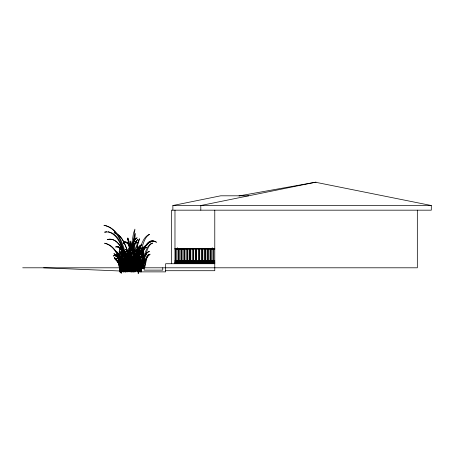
<?xml version="1.0" encoding="UTF-8"?>
<svg xmlns="http://www.w3.org/2000/svg" width="454" height="454" viewBox="0 0 454 454"><rect width="100%" height="100%" fill="white"/><g stroke="black" fill="none" stroke-linecap="round" stroke-linejoin="round"><path stroke-width="0.68" d="M136.597 259.495L137.136 251.891M130.656 264.16L130.752 258.587M129.611 256.079L129.594 265.091L129.872 271.77L130.173 271.759C124.975 256.192 123.874 229.355 103.943 225.269C119.487 228.362 122.591 247.595 126.853 260.187M129.64 254.711L130.315 247.26M137.789 267.395L137.817 266.095M130.69 251.21C129.464 247.595 135.615 237.607 130.451 246.607M138.169 262.673L137.522 271.798L132.125 241.846L133.363 245.103L135.911 256.158L137.363 266.231L137.59 271.798L135.014 265.528L126.371 250.551L128.851 253.644M125.378 264.188L125.474 261.163M124.782 264.052L124.89 261.039M137 261.862L136.983 266.436M137.046 260.562C137.766 256.311 136.2 240.075 138.243 256.152M130.065 269.074L130.139 271.798L131.007 264.427M124.192 270.192C123.25 277.031 124.549 263.944 125.242 263.791L126.087 263.399L125.525 263.797C122.972 282.354 123.698 263.303 118.959 258.905M138.232 261.356L138.317 259.376M132.579 251.709L132.829 248.673L133.067 249.371M127.653 265.476L127.443 271.793L126.791 267.843M130.377 269.954L130.009 271.793L129.657 266.288M135.377 267.769L135.037 271.798L134.696 267.673M137.477 264.359L139.003 249.649L140.042 245.909L137.534 271.798L139.56 268.637M123.88 265.868L123.914 271.804L122.881 267.27M130.394 268.967L130.139 271.798L128.805 267.463M130.519 266.912L130.604 265.539M149.338 242.413L153.185 241.148L150.824 241.738L148.22 243.253L145.428 246.352L144.02 248.86L141.205 256.215L137.579 271.798L133.414 254.904M130.116 268.899L130.15 271.787L129.918 270.924M122.864 265.675L122.676 271.798L123.25 266.504M141.62 264.818L140.99 271.776L141.432 270.011M142.284 263.802L142.76 258.967M121.434 262.883L120.946 267.559M131.019 261.618L129.872 271.764L130.281 271.759L131.263 265.471M131.416 257.724L131.881 254.512M142.068 260.596L143.674 252.668L143.311 254.495M125.242 266.6L125.701 262.526M128.119 265.079L127.341 271.759L127.705 271.787L127.058 267.502M132.506 250.659L133.056 246.006M133.215 244.695L134.917 229.122L133.504 233.243L131.2 247.072M142.828 258.275L143.214 255.034M121.564 261.612L122.171 257.31M131.07 265.55L130.009 271.798L129.782 264.341M135.933 267.724L137.522 271.798L137.681 271.333M128.726 265.613L128.913 264.245M132.454 251.652L132.716 249.802M131.427 263.019L131.7 261.118M131.978 259.166L132.171 257.798M141.727 267.939L142.119 265.181M131.405 263.382L132.262 257.452M127.966 262.003L128.374 259.2M129.918 251.896L130.105 250.585M132.897 252.702L133.073 251.527M126.422 262.395L125.105 271.793L130.077 251.34C126.064 257.146 126.223 264.881 125.049 271.611L125.276 271.867L127.018 262.798L129.299 254.898L128.754 255.891M141.33 271.129L141.296 271.611M122.325 264.79L121.354 271.798L121.258 267.264M125.656 269.273L125.105 271.793L121.36 266.072L114.822 258.735L121.604 265.959L125.191 271.798L124.617 270.158M130.724 256.039L130.911 254.756M144.395 267.775C145.218 263.297 145.473 258.235 148.35 254.518L147.13 256.862L144.661 267.809M130.973 266.163L130.116 271.736L128.681 266.322M141.756 268.354C142.692 263.547 142.823 258.122 145.683 253.979L142.176 268.331M141.415 269.097L141.115 271.787L139.213 261.555M141.625 267.792L143.067 260.176M132.33 251.805L133.079 247.589L134.48 243.548L133.811 246.159M122.506 265.119L121.354 271.798L120.991 269.148M134.759 265.533L133.794 271.798L135.411 266.453L134.81 271.759L135.167 271.77L136.104 266.424M120.73 269.012C119.323 282.921 120.917 255.574 121.933 255.653M128.278 263.746L128.516 262.378M128.885 260.329C131.11 252.912 129.492 242.283 137.114 237.782C135.23 238.815 133.431 241.738 132.829 244.133M127.285 258.093L128.124 253.735M136.506 255.523L136.972 252.952M128.272 253.043L128.613 248.117L126.462 257.821M131.683 249.632L132.596 244.757M129.952 260.131L128.771 266.26M122.711 262.792L123.096 260.8M137.806 270.885L138.708 266.623M132.806 254.212L133.578 250.421M132.727 264.841L131.49 271.81L132.909 267.894M132.403 251.97L133.277 248.207M137.8 267.678L138.442 264.568M127.767 269.795L128.051 268.456M134.384 268.456L134.662 267.151M136.921 262.798L137.068 262.117L136.915 262.764M122.972 263.468L121.28 271.793L121.036 262.48M127.852 269.716L128.136 268.416M129.333 253.741L130.077 250.477M139.611 267.65L138.799 271.804L143.294 259.291M141.5 270.289L141.115 271.787L140.587 268.66M131.297 271.498L131.302 271.804L131.07 268.025M142.068 268.314L143.152 263.7M125.707 266.385L126.473 263.161M139.611 262.917L139.906 261.663M140.053 261.033L140.723 258.706L140.768 259.296L140.354 258.649L139.906 259.03M126.013 265.261L123.914 271.804L120.645 260.954L119.181 258.962L117.365 258.332L115.634 258.729L117.512 258.36M127.807 270.709L128.266 268.785M133.981 248.548C134.883 245.444 135.11 241.517 137.954 239.457C135.088 240.802 134.48 244.246 133.635 246.987M136.444 265.817L134.849 271.884L133.59 262.877M136.915 263.87C138.186 259.092 139.276 251.403 142.25 248.491C138.164 251.766 137.897 257.554 136.399 262.242L134.98 271.804L132.318 261.476L128.431 253.315M138.765 266.549L137.636 271.679C136.268 265.284 133.164 259.416 129.271 254.2L129.867 252.475M124.668 269.852L125.077 271.804L125.65 269.676M131.371 264.773L132.165 261.51M138.13 251.879C138.992 249.598 138.93 245.171 141.994 244.712M124.413 255.733L124.998 253.366L124.697 254.098M122.779 265.624L121.28 271.793L121.002 270.431M137.687 257.946L139.316 252.952L137.891 257.242M127.767 271.1L128.55 267.962M134.248 270.516L133.68 271.73M134.577 269.239L135.247 266.685M132.806 266.175L131.49 271.81L133.198 265.635M135.825 254.7L136.155 253.457M134.083 262.281L134.98 258.979M135.349 265.539L133.794 271.798L133.192 262.917M131.643 270.561L131.302 271.804L130.712 268.127M135.474 265.306L133.72 271.827L131.842 261.056M126.195 266.453L130.02 253.792M137.295 251.295C137.999 248.945 138.737 244.973 141.756 244.74M133.215 268.371L132.489 271.798L131.41 265.051M134.622 263.065L135.15 261.078M123.556 268.371L122.676 271.798L121.116 265.142M139.083 265.221C141.807 258.973 144.985 234.866 156.471 242.254C143.589 234.014 139.514 264.954 137.437 271.708L139.713 267.905L138.504 260.647L137.545 257.866L135.468 254.541L133.896 253.406L132.006 253.599L133.067 253.292L134.282 253.82L136.915 257.946L137.851 260.664L139.991 271.798L138.595 259.631M125.242 271.424L125.168 271.798L126.201 267.939M140.337 266.47C134.549 286.815 141.881 257.776 143.288 256.72M133.697 263.802L131.564 271.804L131.501 252.498M135.065 264.177L135.627 262.179M136.376 259.506C140.451 251.998 140.627 237.93 149.514 234.321C142.488 238.475 142.647 250.018 138.612 256.629M133.487 256.397L134.361 253.304M125.656 269.375L125.077 271.804L127.455 265.669M129.538 256.011L127.018 265.635L126.36 271.804L129.855 258.831M135.542 257.043L138.391 248.769L136.359 251.749L135.542 254.319M135.502 265.823L133.805 271.81L133.97 264.228M126.541 265.204L127.046 263.201M133.175 253.678L139.463 238.759L138.198 243.503L134.537 252.685M142.499 268.314C144.054 263.263 145.87 257.588 150.121 254.161C146.631 255.562 145.331 259.421 143.629 262.446M133.016 244.7L134.77 238.94L135.445 233.447L133.629 239.939M123.732 268.445L122.676 271.798L121.32 267.134M135.133 255.602L133.907 259.461L133.249 250.574M123.108 262.106L120.179 271.798L120.758 268.359L122.932 260.937M132.046 268.104L132.426 266.935M135.559 264.903L136.183 262.997M134.293 266.481L132.341 271.872L131.439 266.946L132.108 265.783M143.01 260.67L140.212 271.798L139.236 253.769M126.938 270.09L126.36 271.804L126.428 271.481C124.572 267.224 123.454 260.834 118.908 258.695L119.379 258.78C122.535 262.446 124.22 267.412 126.325 271.776L125.389 269.483M134.617 262.815L135.264 260.908M140.138 265.647L140.57 264.37M141.001 263.099L141.432 261.822M123.919 271.481L123.914 271.798L126.314 265.76M121.383 250.761C120.713 248.412 117.075 245.909 115.611 246.959C118.108 246.278 120.588 248.156 121.553 250.353L121.893 249.762L123.936 259.013L124.918 265.113L125.122 271.804L126.394 268.087M143.101 260.165L140.212 271.798L140.065 266.918M132.71 249.189L133.101 248.1M127.041 265.079L127.744 263.167M123.919 259.597L125.69 255.409L127.71 253.729L125.287 255.42L123.613 259.024M123.919 260.942C124.969 258.269 125.747 254.887 128.533 253.48C125.82 255.012 125.298 258.474 124.141 261.095M124.01 271.566L122.705 267.826M127.517 263.473L128.187 261.714M140.575 265.845L141.29 263.973M141.767 262.724L142.817 260.324M135.894 259.143L137.125 255.92M137.863 253.985L138.601 252.049M127.653 263.575L128.329 261.822M124.958 271.725L124.754 270.522M130.014 268.354L128.845 271.798L129.572 270.482M136.319 252.833L137.414 250.432M134.424 261.175L135.428 258.666M135.95 257.361L137.517 253.451L139.838 250.563C134.861 256.113 134.208 264.228 131.717 271.004L131.564 271.804L131.535 259.722M125.202 271.515L125.105 271.793M139.117 254.932C140.751 250.784 143.101 245.983 147.635 244.462C143.407 246.505 141.637 251.289 139.577 255.199M124.981 264.444L125.752 262.622M125.219 264.563L125.996 262.741M143.566 256.067C146.177 251.834 146.982 244.314 152.64 243.055C147.278 245.137 147.255 252.776 144.213 256.975M127.733 265.045L129.725 260.579M123.096 253.973L124.674 251.822L123.914 252.174M131.666 249.456L133.334 246.142M126.223 264.83L126.638 263.967M128.63 265.63L129.492 263.842M139.128 254.234L142.255 248.9L143.765 247.606L141.881 248.951L139.974 251.635M128.391 261.606L126.581 265.289L125.122 271.804L125.026 269.767M144.06 258.11L144.525 257.282L144.207 257.554M131.484 248.764L132.931 246.091M141.648 261.186L143.368 257.736M129.401 261.209L129.685 260.647M138.595 257.577C140.564 253.729 142.431 249.218 146.546 247.214C142.862 248.661 140.649 252.214 139.072 255.659M133.118 243.673C132.449 240.699 140.536 240.881 134.117 241.517M127.273 263.712L127.841 262.713M144.559 256.896L146.937 253.162L149.417 251.232L147.539 252.123L145.388 254.495M124.578 263.099L124.941 262.735L124.561 262.764M128.635 254.223L128.3 254.87L128.159 254.24L128.09 256.856M144.554 256.079L146.302 253.684L144.468 256.204M134.446 252.328L136.977 249.564L138.044 249.025M134.634 252.39L137.097 249.604L138.175 249.047L137.641 245.79L139.049 252.469M128.862 256.868L129.577 255.829M133.641 245.631L135.133 243.804L137.267 242.334L134.855 243.804L133.238 245.586M123.085 253.122L123.499 252.555M137.681 271.498L137.403 271.776L137.392 269.716M140.734 267.151L141.932 265.772M140.127 267.451L142.181 265.187M141.466 271.696L139.202 254.212M141.563 248.406L143.124 247.135L141.183 248.344M141.994 249.734L143.68 248.349L141.597 249.501M127.733 271.713L128.437 267.661L127.597 271.798L126.933 268.195M148.889 242.714C140.275 249.496 139.809 261.896 137.483 271.787L137.136 268.416M132.886 252.816L133.907 252.152M134.838 251.119L138.68 249.604L134.747 251.136M132.676 252.816L133.788 252.152M140.944 252.316L141.637 252.061L140.876 252.328M133.357 253.031L134.151 252.81L133.283 253.037M172.872 210.174L172.872 205.52L220.712 195.805L248.65 195.805M316.052 182.116L200.81 205.52L200.81 210.174M106.718 231.756L104.596 232.17C120.327 229.503 123.868 252.884 126.467 263.604M238.991 195.935L315.473 182.236L431.3 205.52L431.3 210.174L171.487 210.174L171.487 263.723M138.714 248.769L140.104 248.559M138.578 248.758L139.991 248.565M117.376 256.317L115.679 256.686L117.609 256.328M127.347 271.798L127.438 267.593M172.872 205.52L431.3 205.52M174.977 248.406L214.776 248.406M174.977 248.48L214.776 248.48M174.977 249.206L214.776 249.206M174.977 260.744L175.454 260.744M176.254 260.744L178.36 260.744M178.797 260.744L180.908 260.744M181.708 260.744L184.182 260.744M184.619 260.744L187.093 260.744M187.53 260.744L192.916 260.744M193.353 260.744L198.733 260.744M199.17 260.744L201.644 260.744M202.081 260.744L204.555 260.744M204.992 260.744L207.467 260.744M207.904 260.744L212.92 260.744M213.721 260.744L214.776 260.744M174.977 260.993L214.776 260.993M174.977 261.544L214.776 261.544M174.977 262.56L214.776 262.56M174.977 262.707L214.776 262.741M174.977 263.144L214.776 263.144M214.776 263.723L165.665 263.723L165.665 271.872L141.222 271.872L43.652 267.798M22.7 267.798L417.328 267.798L417.328 210.174M165.665 270.709L214.776 270.709L214.776 210.174M131.944 271.798L134.384 271.798M108.183 231.71C121.263 235.955 123.165 253.15 126.161 264.608M117.983 255.857L115.645 255.29L113.194 255.982L115.509 255.375L117.739 256.011M124.214 268.955C119.896 259.728 116.281 245.239 104.585 243.225C116.916 246.176 119.952 262.009 125.077 271.787L125.179 271.696C122.064 264.949 121.978 255.557 115.532 250.926C122.109 255.142 122.274 264.517 125.122 271.151L125.191 271.798L125.191 271.163M118.176 256.572L119.306 257.066L120.043 258.218M121.4 252.265L119.05 251.59L122.001 252.816M142.136 249.144L143.243 250.029L142.891 249.757M118.454 256.323L119.862 257.719M121.519 249.235C120.582 247.963 118.59 246.721 117.393 246.391C121.763 247.742 123.511 252.464 124.668 256.442M127.971 258.139L127.194 257.463L127.705 258.201M118.188 256.487L119.964 258.411M123.511 254.024L124.152 254.802M123.153 254.024L124.782 256.482M130.162 253.514L127.79 250.761L125.259 249.581L127.727 250.75L130.111 253.514M124.935 271.361L125.077 271.787M122.637 261.005L121.871 259.887L123.17 261.935M118.942 257.038L120.032 258.735M128.181 255.767L125.82 252.163L123.573 250.08L125.582 252.18L128.153 256.385M139.486 256.022L140.411 257.776M120.895 259.279L121.451 260.38M127.273 260.267L127.807 261.356M123.653 253.065L123.017 251.709L125.469 255.415L126.916 260.874M127.846 269.625L128.845 271.798L128.647 267.945M117.841 262.037L116.247 259.035L114.283 257.577L116.224 258.962L117.841 261.918L118.88 264.824L120.179 271.798L118.874 264.693M131.388 248.792L132.636 251.488M121.967 250.778L124.277 257.293L125.179 266.804M131.495 248.883L132.46 251.062M127.705 269.018L128.845 271.798L129.356 264.33M131.768 262.877L132.557 264.659M120.293 257.895L118.153 253.718L116.014 251.828L117.989 253.031L119.209 254.677L122.762 262.395M133.243 253.593L135.933 261.612M123.704 253.769L124.555 255.733M135.099 265.125L135.632 266.35M124.328 256.47L123.732 255.097L123.942 256.544M125.962 258.042C122.676 250.676 117.762 236.733 107.263 239.53C119.975 236.67 124.498 255.034 127.886 263.666M119.328 261.669L116.258 255.5L113.926 253.661L115.986 254.87L117.177 256.391L120.469 263.377M129.208 255.125L132.069 261.941L134.98 271.804L134.35 260.692L133.158 251.964M132.012 257.866L132.517 259.098L133.703 271.708C133.3 262.628 134.946 249.581 127.33 242.198L125.162 242.147L123.335 243.741L124.118 242.629L125.65 241.92C131.484 244.876 131.337 253.4 132.494 259.035M132.018 257.821L132.511 259.024M133.363 253.207L134.969 257.367M133.181 252.736L134.6 256.272M125.026 262.877L125.412 263.842M124.799 257.56L126.24 261.827M126.269 260.647L127.483 263.768M125.452 269.165L126.405 271.798L125.837 269.353M129.452 266.47L130.128 268.218M134.537 270.471L135.037 271.798L134.685 270.408M135.848 266.952L137.579 271.798L136.745 266.532M128.743 253.956C125.281 246.369 123.074 235.654 114.113 232.686C123.011 235.405 125.298 245.972 128.652 253.434M124.271 255.222L124.708 256.425M122.773 257.679L121.28 253.69L120.021 252.083L121.28 255.341L123.687 264.568M135.769 266.487L137.59 271.798L137.392 271.1M124.05 254.178L124.646 255.852M128.476 254.405L126.995 251.244L128.283 255.131M128.936 255.738L129.628 257.741M127.398 271.668L127.097 269.699L127.381 271.083M126.189 258.712L126.87 260.721M123.811 254.03L124.22 255.216M137.471 271.679L136.773 268.592M130.707 269.999L131.302 271.804L130.951 270.153M140.621 258.44L143.328 268.393M139.753 257.384L141.427 262.633M128.959 267.758L130.224 271.759L128.142 264.892M131.762 262.764L132.772 266.572M131.473 262.106L133.839 271.804L133.056 267.866M123.817 265.556L124.169 266.759M120.543 269.018C119.425 265.181 118.074 260.789 114.72 258.337C118.171 260.091 119.72 264.239 120.52 267.809M120.929 270.374L121.4 271.685C120.168 265.919 120.253 259.325 116.803 254.319C118.92 258.536 123.187 281.962 120.963 269.738M127.222 261.521L127.778 263.53M121.36 262.883L121.859 264.727M141.631 263.292L142.312 265.851M139.219 262.174L139.883 264.744M125.945 264.483L124.419 258.298M125.264 258.366L126.036 261.51M129.509 245.041L127.739 238.299L130.065 251.408M129.799 246.306L130.236 248.202M132.279 270.993L132.489 271.798L132.579 263.865M137.993 267.542L137.732 266.271L138.022 267.673M138.249 268.813L138.799 271.804L138.294 269.035M133.754 271.566L133.595 268.853M132.307 257.588L132.562 258.905M138.964 252.918L137.596 246.437L139.304 253.956L141.398 271.282M140.116 266.05L140.354 267.355M131.762 259.955L133.794 271.798L133.436 268.916M136.138 262.843L136.438 264.688M138.816 265.476L138.226 261.209M139.009 266.68L139.991 271.798L139.73 267.922L140.212 271.798L139.843 269.608M124.373 267.934L121.32 249.865M119.901 259.166L120.299 262.582M120.991 263.887L121.173 265.238M126.882 262.429L127.024 263.706M132.784 256.005L132.937 257.378M133.243 260.131L133.397 261.51M120.565 265.289L120.707 266.572M120.968 261.822L119.442 247.368L119.493 254.853L120.736 267.707M139.622 266.623L138.691 254.932M137.131 268.376L137.324 270.419M130.06 252.123L128.828 242.237L127.79 237.941L130.026 253.292M131.325 249.081L130.031 240.955L130.61 247.481M124.714 266.47L124.839 267.786M138.203 249.087L138.544 252.889M131.592 262.571L132.052 268.183M139.35 257.401L139.457 258.757M139.679 261.464L139.928 264.864M131.195 267.06L131.552 271.821L131.297 267.44M143.197 263.309L143.521 267.968M128.959 256.135L129.123 258.763M128.164 258.888L128.272 260.976M126.314 268.371L126.462 271.498M130.667 248.792L130.82 256.771M129.566 264.245L129.611 265.613M130.661 254.581L130.707 256.584M132.699 257.31L132.727 258.706M130.491 259.052L131.564 271.804L130.843 258.105M144.009 268.422L143.748 255.063L142.743 247.702L143.141 261.992M213.721 249.206L213.721 260.851L212.92 260.851L212.92 249.206M212.228 247.702L212.228 248.088M211.178 249.206L211.178 260.851M210.809 249.206L210.809 260.851L210.009 260.851L210.009 249.206M210.378 249.206L210.378 260.851M208.267 249.206L208.267 260.851M207.904 249.206L207.904 260.851L207.103 260.851L207.103 249.206M205.356 249.206L205.356 260.851M204.992 249.206L204.992 260.851L204.192 260.851L204.192 249.206M202.444 249.206L202.444 260.851M202.081 249.206L202.081 260.851L201.281 260.851L201.281 249.206M199.533 249.206L199.533 260.851M199.17 249.206L199.17 260.851L198.37 260.851L198.37 249.206M196.622 249.206L196.622 260.851M196.259 249.206L196.259 260.851L195.458 260.851L195.458 249.206M195.822 249.206L195.822 260.851M193.716 249.206L193.716 260.851M193.353 249.206L193.353 260.851L192.547 260.851L192.547 249.206M190.805 249.206L190.805 260.851M190.442 249.206L190.442 260.851L189.641 260.851L189.641 249.206M190.005 249.206L190.005 260.851M187.894 249.206L187.894 260.851M187.53 249.206L187.53 260.851L186.73 260.851L186.73 249.206M184.982 249.206L184.982 260.851M184.619 249.206L184.619 260.851L183.819 260.851L183.819 249.206M182.071 249.206L182.071 260.851M181.708 249.206L181.708 260.851L180.908 260.851L180.908 249.206M179.165 249.206L179.165 260.851M178.797 249.206L178.797 260.851L177.996 260.851L177.996 249.206M177.525 247.702L177.525 249.206M177.525 260.744L177.525 263.723M176.254 249.206L176.254 260.851L175.454 260.851L175.454 249.206M174.977 210.174L174.977 263.723M162.753 267.798L162.753 270.124L144.128 270.124L144.128 267.798M141.222 267.798L141.222 271.872M140.609 267.917L139.991 271.798L142.993 258.684L144.508 256.141L146.046 255.091L144.412 256.158L142.862 258.695L140.609 267.917M126.411 271.475L126.36 271.804L129.589 266.504L135.003 259.711L129.112 266.396L126.422 271.458M140.354 251.437L139.662 252.447L141.523 250.438L140.382 251.454M214.776 262.962L174.977 262.962L214.776 262.997M124.458 241.715L127.199 243.123L129.129 244.978L127.188 243.145L124.453 241.721M124.793 268.127L124.453 265.369L124.793 268.127"/></g></svg>
